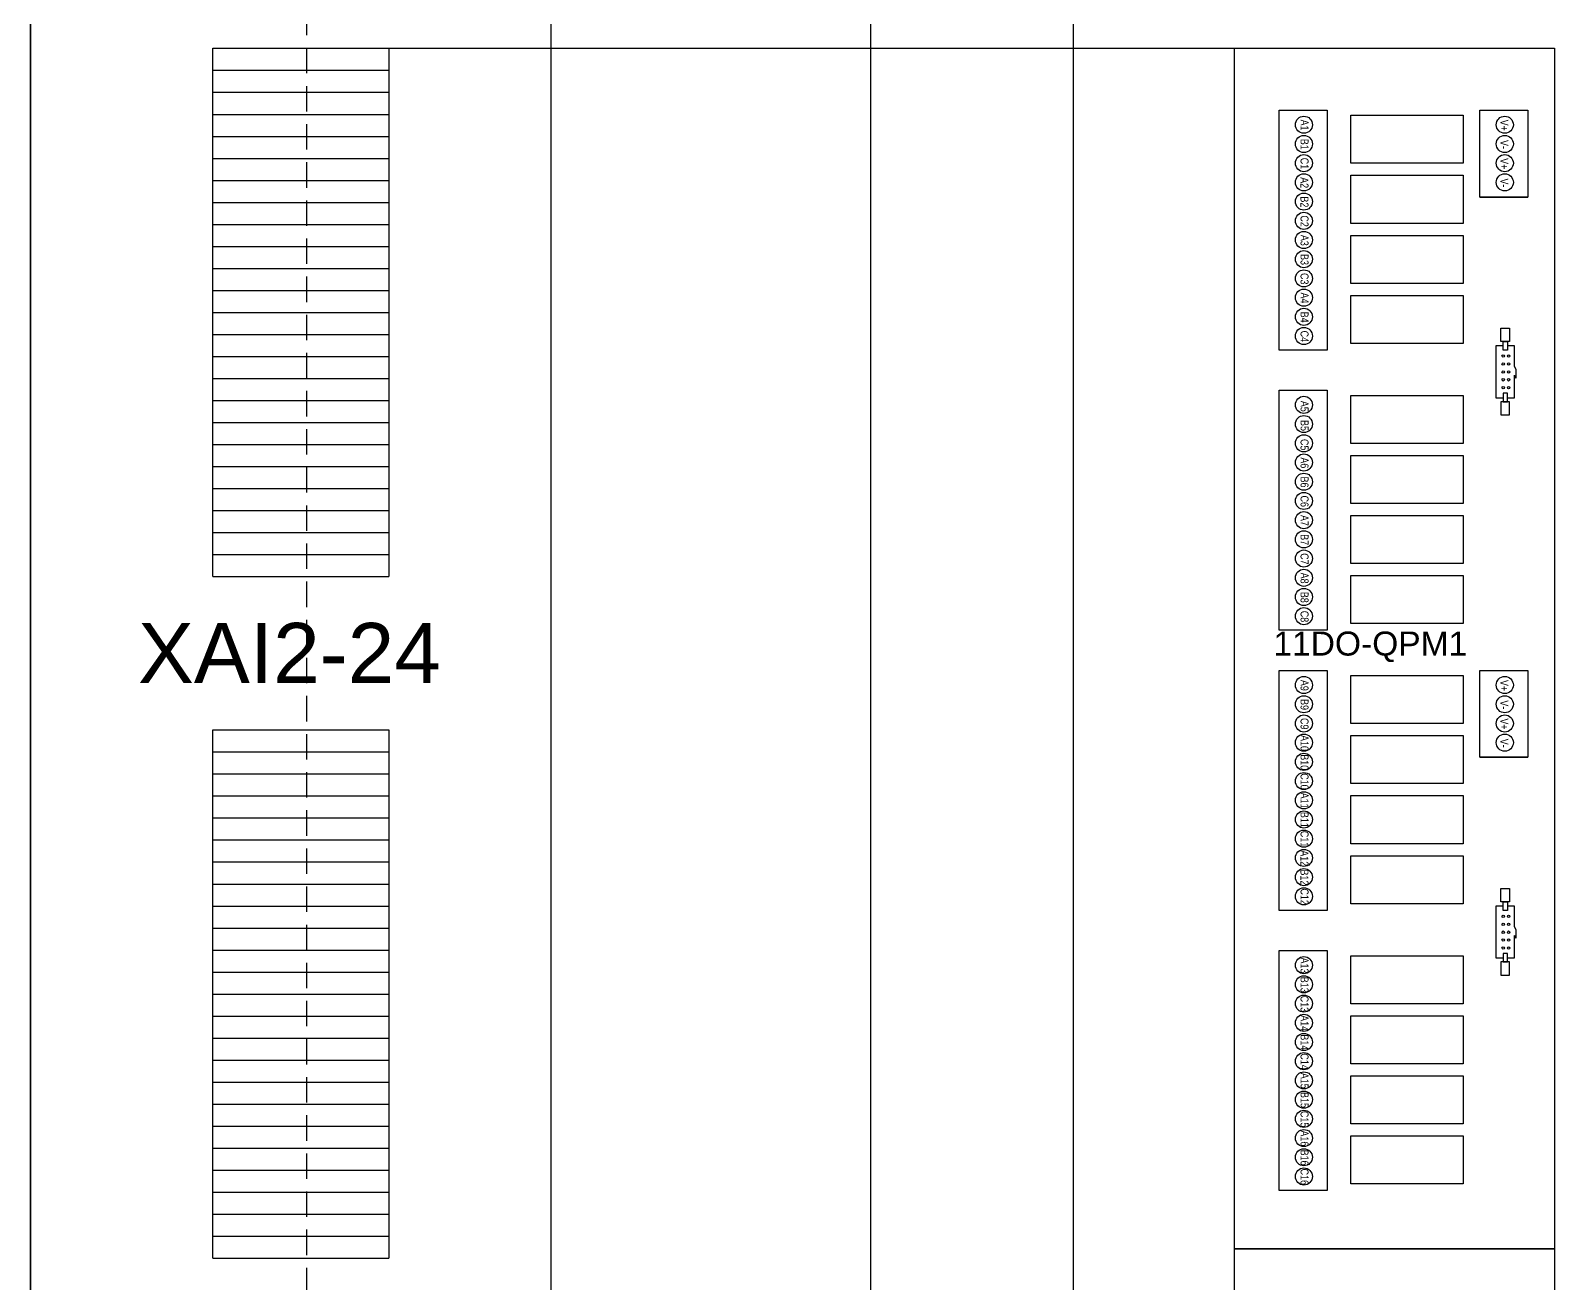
# Model space of a CAD drawing. Extents: x -159874 to -117758, y 9787 to 31117.
# Drawn here: x -149763.4 to -149382.5, y 25127.9 to 25441 of the extents above; entities that cross this region are included whole.
import ezdxf
from ezdxf.enums import TextEntityAlignment as Align

# ---------------------------------------------------------------- set-up
doc = ezdxf.new("R2010")
doc.units = 0
doc.linetypes.add('DASHED2', pattern=[9.525, 6.35, -3.175])
doc.layers.get('0').update_dxf_attribs({"linetype": 'CONTINUOUS'})
doc.styles.add('Arial', font='arial.ttf')

msp = doc.modelspace()

# ---------------------------------------------------------------- linework, layer by layer
at = {"color": 6}
msp.add_line((-149502.73629, 24482.60839), (-149502.73629, 26582.60839), dxfattribs=at)
at = {"color": 4}
for p, q in [((-149553.36129, 24632.60839), (-149553.36129, 26522.60839)), ((-149763.36129, 25942.6084), (-149763.36129, 24782.60839)), ((-149763.36129, 24782.60839), (-149763.36129, 25942.6084)), ((-149633.36129, 25942.6084), (-149633.36129, 24782.60839))]:
    msp.add_line(p, q, dxfattribs=at)
at = {"color": 1, "linetype": 'DASHED2'}
msp.add_line((-149694.29216, 24782.60839), (-149694.29216, 25942.6084), dxfattribs=at)
at = {"color": 0}
for p, q in [((-149717.83086, 25431.06123), (-149717.83086, 25436.56123)), ((-149717.83086, 25436.56123), (-149673.83086, 25436.56123)), ((-149673.83086, 25436.56123), (-149673.83086, 25431.06123)), ((-149717.83086, 25431.06123), (-149673.83086, 25431.06123)), ((-149717.83086, 25431.06123), (-149673.83086, 25431.06123)), ((-149717.83086, 25431.06123), (-149673.83086, 25431.06123)), ((-149717.83086, 25431.06123), (-149673.83086, 25431.06123)), ((-149717.83086, 25425.56123), (-149717.83086, 25431.06123)), ((-149717.83086, 25431.06123), (-149673.83086, 25431.06123)), ((-149673.83086, 25431.06123), (-149673.83086, 25425.56123)), ((-149717.83086, 25425.56123), (-149673.83086, 25425.56123)), ((-149717.83086, 25425.56123), (-149673.83086, 25425.56123)), ((-149717.83086, 25425.56123), (-149673.83086, 25425.56123)), ((-149717.83086, 25425.56123), (-149673.83086, 25425.56123)), ((-149717.83086, 25420.06123), (-149717.83086, 25425.56123)), ((-149717.83086, 25425.56123), (-149673.83086, 25425.56123)), ((-149673.83086, 25425.56123), (-149673.83086, 25420.06123)), ((-149717.83086, 25420.06123), (-149673.83086, 25420.06123)), ((-149717.83086, 25420.06123), (-149673.83086, 25420.06123)), ((-149717.83086, 25420.06123), (-149673.83086, 25420.06123)), ((-149717.83086, 25420.06123), (-149673.83086, 25420.06123)), ((-149717.83086, 25414.56123), (-149717.83086, 25420.06123)), ((-149717.83086, 25420.06123), (-149673.83086, 25420.06123)), ((-149673.83086, 25420.06123), (-149673.83086, 25414.56123)), ((-149717.83086, 25414.56123), (-149673.83086, 25414.56123)), ((-149717.83086, 25414.56123), (-149673.83086, 25414.56123)), ((-149717.83086, 25414.56123), (-149673.83086, 25414.56123)), ((-149717.83086, 25414.56123), (-149673.83086, 25414.56123)), ((-149717.83086, 25409.06123), (-149717.83086, 25414.56123)), ((-149717.83086, 25414.56123), (-149673.83086, 25414.56123)), ((-149673.83086, 25414.56123), (-149673.83086, 25409.06123)), ((-149717.83086, 25409.06123), (-149673.83086, 25409.06123)), ((-149717.83086, 25409.06123), (-149673.83086, 25409.06123)), ((-149717.83086, 25409.06123), (-149673.83086, 25409.06123)), ((-149717.83086, 25409.06123), (-149673.83086, 25409.06123)), ((-149717.83086, 25403.56123), (-149717.83086, 25409.06123)), ((-149717.83086, 25409.06123), (-149673.83086, 25409.06123)), ((-149673.83086, 25409.06123), (-149673.83086, 25403.56123)), ((-149717.83086, 25403.56123), (-149673.83086, 25403.56123)), ((-149717.83086, 25403.56123), (-149673.83086, 25403.56123)), ((-149717.83086, 25403.56123), (-149673.83086, 25403.56123)), ((-149717.83086, 25403.56123), (-149673.83086, 25403.56123)), ((-149717.83086, 25398.06123), (-149717.83086, 25403.56123)), ((-149717.83086, 25403.56123), (-149673.83086, 25403.56123)), ((-149673.83086, 25403.56123), (-149673.83086, 25398.06123)), ((-149717.83086, 25398.06123), (-149673.83086, 25398.06123)), ((-149717.83086, 25398.06123), (-149673.83086, 25398.06123)), ((-149717.83086, 25398.06123), (-149673.83086, 25398.06123)), ((-149717.83086, 25398.06123), (-149673.83086, 25398.06123)), ((-149717.83086, 25392.56123), (-149717.83086, 25398.06123)), ((-149717.83086, 25398.06123), (-149673.83086, 25398.06123)), ((-149673.83086, 25398.06123), (-149673.83086, 25392.56123)), ((-149717.83086, 25392.56123), (-149673.83086, 25392.56123)), ((-149717.83086, 25392.56123), (-149673.83086, 25392.56123)), ((-149717.83086, 25392.56123), (-149673.83086, 25392.56123)), ((-149717.83086, 25392.56123), (-149673.83086, 25392.56123)), ((-149717.83086, 25387.06123), (-149717.83086, 25392.56123)), ((-149717.83086, 25392.56123), (-149673.83086, 25392.56123)), ((-149673.83086, 25392.56123), (-149673.83086, 25387.06123)), ((-149717.83086, 25387.06123), (-149673.83086, 25387.06123)), ((-149717.83086, 25387.06123), (-149673.83086, 25387.06123)), ((-149717.83086, 25387.06123), (-149673.83086, 25387.06123)), ((-149717.83086, 25387.06123), (-149673.83086, 25387.06123)), ((-149717.83086, 25381.56123), (-149717.83086, 25387.06123)), ((-149717.83086, 25387.06123), (-149673.83086, 25387.06123)), ((-149673.83086, 25387.06123), (-149673.83086, 25381.56123)), ((-149717.83086, 25381.56123), (-149673.83086, 25381.56123)), ((-149717.83086, 25381.56123), (-149673.83086, 25381.56123)), ((-149717.83086, 25381.56123), (-149673.83086, 25381.56123)), ((-149717.83086, 25381.56123), (-149673.83086, 25381.56123)), ((-149717.83086, 25376.06123), (-149717.83086, 25381.56123)), ((-149717.83086, 25381.56123), (-149673.83086, 25381.56123)), ((-149673.83086, 25381.56123), (-149673.83086, 25376.06123)), ((-149717.83086, 25376.06123), (-149673.83086, 25376.06123)), ((-149717.83086, 25376.06123), (-149673.83086, 25376.06123)), ((-149717.83086, 25376.06123), (-149673.83086, 25376.06123)), ((-149717.83086, 25376.06123), (-149673.83086, 25376.06123)), ((-149717.83086, 25370.56123), (-149717.83086, 25376.06123)), ((-149717.83086, 25376.06123), (-149673.83086, 25376.06123)), ((-149673.83086, 25376.06123), (-149673.83086, 25370.56123)), ((-149717.83086, 25370.56123), (-149673.83086, 25370.56123)), ((-149717.83086, 25370.56123), (-149673.83086, 25370.56123)), ((-149717.83086, 25370.56123), (-149673.83086, 25370.56123)), ((-149717.83086, 25370.56123), (-149673.83086, 25370.56123)), ((-149717.83086, 25365.06123), (-149717.83086, 25370.56123)), ((-149717.83086, 25370.56123), (-149673.83086, 25370.56123)), ((-149673.83086, 25370.56123), (-149673.83086, 25365.06123)), ((-149717.83086, 25365.06123), (-149673.83086, 25365.06123)), ((-149717.83086, 25365.06123), (-149673.83086, 25365.06123)), ((-149717.83086, 25365.06123), (-149673.83086, 25365.06123)), ((-149717.83086, 25365.06123), (-149673.83086, 25365.06123)), ((-149717.83086, 25359.56123), (-149717.83086, 25365.06123)), ((-149717.83086, 25365.06123), (-149673.83086, 25365.06123)), ((-149673.83086, 25365.06123), (-149673.83086, 25359.56123)), ((-149717.83086, 25359.56123), (-149673.83086, 25359.56123)), ((-149717.83086, 25359.56123), (-149673.83086, 25359.56123)), ((-149717.83086, 25359.56123), (-149673.83086, 25359.56123)), ((-149717.83086, 25359.56123), (-149673.83086, 25359.56123)), ((-149717.83086, 25354.06123), (-149717.83086, 25359.56123)), ((-149717.83086, 25359.56123), (-149673.83086, 25359.56123)), ((-149673.83086, 25359.56123), (-149673.83086, 25354.06123)), ((-149717.83086, 25354.06123), (-149673.83086, 25354.06123)), ((-149717.83086, 25354.06123), (-149673.83086, 25354.06123)), ((-149717.83086, 25354.06123), (-149673.83086, 25354.06123)), ((-149717.83086, 25354.06123), (-149673.83086, 25354.06123)), ((-149717.83086, 25348.56123), (-149717.83086, 25354.06123)), ((-149717.83086, 25354.06123), (-149673.83086, 25354.06123)), ((-149673.83086, 25354.06123), (-149673.83086, 25348.56123)), ((-149717.83086, 25348.56123), (-149673.83086, 25348.56123)), ((-149717.83086, 25348.56123), (-149673.83086, 25348.56123)), ((-149717.83086, 25348.56123), (-149673.83086, 25348.56123)), ((-149717.83086, 25348.56123), (-149673.83086, 25348.56123)), ((-149717.83086, 25343.06123), (-149717.83086, 25348.56123)), ((-149717.83086, 25348.56123), (-149673.83086, 25348.56123)), ((-149673.83086, 25348.56123), (-149673.83086, 25343.06123)), ((-149717.83086, 25343.06123), (-149673.83086, 25343.06123)), ((-149717.83086, 25343.06123), (-149673.83086, 25343.06123)), ((-149717.83086, 25343.06123), (-149673.83086, 25343.06123)), ((-149717.83086, 25343.06123), (-149673.83086, 25343.06123)), ((-149717.83086, 25337.56123), (-149717.83086, 25343.06123)), ((-149717.83086, 25343.06123), (-149673.83086, 25343.06123)), ((-149673.83086, 25343.06123), (-149673.83086, 25337.56123)), ((-149717.83086, 25337.56123), (-149673.83086, 25337.56123)), ((-149717.83086, 25337.56123), (-149673.83086, 25337.56123)), ((-149717.83086, 25337.56123), (-149673.83086, 25337.56123)), ((-149717.83086, 25337.56123), (-149673.83086, 25337.56123)), ((-149717.83086, 25332.06123), (-149717.83086, 25337.56123)), ((-149717.83086, 25337.56123), (-149673.83086, 25337.56123)), ((-149673.83086, 25337.56123), (-149673.83086, 25332.06123)), ((-149717.83086, 25332.06123), (-149673.83086, 25332.06123)), ((-149717.83086, 25332.06123), (-149673.83086, 25332.06123)), ((-149717.83086, 25332.06123), (-149673.83086, 25332.06123)), ((-149717.83086, 25332.06123), (-149673.83086, 25332.06123)), ((-149717.83086, 25326.56123), (-149717.83086, 25332.06123)), ((-149717.83086, 25332.06123), (-149673.83086, 25332.06123)), ((-149673.83086, 25332.06123), (-149673.83086, 25326.56123)), ((-149717.83086, 25326.56123), (-149673.83086, 25326.56123)), ((-149717.83086, 25326.56123), (-149673.83086, 25326.56123)), ((-149717.83086, 25326.56123), (-149673.83086, 25326.56123)), ((-149717.83086, 25326.56123), (-149673.83086, 25326.56123)), ((-149717.83086, 25321.06123), (-149717.83086, 25326.56123)), ((-149717.83086, 25326.56123), (-149673.83086, 25326.56123)), ((-149673.83086, 25326.56123), (-149673.83086, 25321.06123)), ((-149717.83086, 25321.06123), (-149673.83086, 25321.06123)), ((-149717.83086, 25321.06123), (-149673.83086, 25321.06123)), ((-149717.83086, 25321.06123), (-149673.83086, 25321.06123)), ((-149717.83086, 25321.06123), (-149673.83086, 25321.06123)), ((-149717.83086, 25315.56123), (-149717.83086, 25321.06123)), ((-149717.83086, 25321.06123), (-149673.83086, 25321.06123)), ((-149673.83086, 25321.06123), (-149673.83086, 25315.56123)), ((-149717.83086, 25315.56123), (-149673.83086, 25315.56123)), ((-149717.83086, 25315.56123), (-149673.83086, 25315.56123)), ((-149717.83086, 25315.56123), (-149673.83086, 25315.56123)), ((-149717.83086, 25315.56123), (-149673.83086, 25315.56123)), ((-149717.83086, 25310.06123), (-149717.83086, 25315.56123)), ((-149717.83086, 25315.56123), (-149673.83086, 25315.56123)), ((-149673.83086, 25315.56123), (-149673.83086, 25310.06123)), ((-149717.83086, 25310.06123), (-149673.83086, 25310.06123)), ((-149717.83086, 25310.06123), (-149673.83086, 25310.06123)), ((-149717.83086, 25310.06123), (-149673.83086, 25310.06123)), ((-149717.83086, 25310.06123), (-149673.83086, 25310.06123)), ((-149717.83086, 25304.56123), (-149717.83086, 25310.06123)), ((-149717.83086, 25310.06123), (-149673.83086, 25310.06123)), ((-149673.83086, 25310.06123), (-149673.83086, 25304.56123)), ((-149717.83086, 25304.56123), (-149673.83086, 25304.56123)), ((-149717.83086, 25304.56123), (-149673.83086, 25304.56123)), ((-149717.83086, 25304.56123), (-149673.83086, 25304.56123)), ((-149717.83086, 25304.56123), (-149673.83086, 25304.56123)), ((-149717.83086, 25260.74424), (-149717.83086, 25266.24424)), ((-149717.83086, 25266.24424), (-149673.83086, 25266.24424)), ((-149673.83086, 25266.24424), (-149673.83086, 25260.74424)), ((-149717.83086, 25260.74424), (-149673.83086, 25260.74424)), ((-149717.83086, 25260.74424), (-149673.83086, 25260.74424)), ((-149717.83086, 25260.74424), (-149673.83086, 25260.74424)), ((-149717.83086, 25260.74424), (-149673.83086, 25260.74424)), ((-149717.83086, 25255.24424), (-149717.83086, 25260.74424)), ((-149717.83086, 25260.74424), (-149673.83086, 25260.74424)), ((-149673.83086, 25260.74424), (-149673.83086, 25255.24424)), ((-149717.83086, 25255.24424), (-149673.83086, 25255.24424)), ((-149717.83086, 25255.24424), (-149673.83086, 25255.24424)), ((-149717.83086, 25255.24424), (-149673.83086, 25255.24424)), ((-149717.83086, 25255.24424), (-149673.83086, 25255.24424)), ((-149717.83086, 25249.74424), (-149717.83086, 25255.24424)), ((-149717.83086, 25255.24424), (-149673.83086, 25255.24424)), ((-149673.83086, 25255.24424), (-149673.83086, 25249.74424)), ((-149717.83086, 25249.74424), (-149673.83086, 25249.74424)), ((-149717.83086, 25249.74424), (-149673.83086, 25249.74424)), ((-149717.83086, 25249.74424), (-149673.83086, 25249.74424)), ((-149717.83086, 25249.74424), (-149673.83086, 25249.74424)), ((-149717.83086, 25244.24424), (-149717.83086, 25249.74424)), ((-149717.83086, 25249.74424), (-149673.83086, 25249.74424)), ((-149673.83086, 25249.74424), (-149673.83086, 25244.24424)), ((-149717.83086, 25244.24424), (-149673.83086, 25244.24424)), ((-149717.83086, 25244.24424), (-149673.83086, 25244.24424)), ((-149717.83086, 25244.24424), (-149673.83086, 25244.24424)), ((-149717.83086, 25244.24424), (-149673.83086, 25244.24424)), ((-149717.83086, 25238.74424), (-149717.83086, 25244.24424)), ((-149717.83086, 25244.24424), (-149673.83086, 25244.24424)), ((-149673.83086, 25244.24424), (-149673.83086, 25238.74424)), ((-149717.83086, 25238.74424), (-149673.83086, 25238.74424)), ((-149717.83086, 25238.74424), (-149673.83086, 25238.74424)), ((-149717.83086, 25238.74424), (-149673.83086, 25238.74424)), ((-149717.83086, 25238.74424), (-149673.83086, 25238.74424)), ((-149717.83086, 25233.24424), (-149717.83086, 25238.74424)), ((-149717.83086, 25238.74424), (-149673.83086, 25238.74424)), ((-149673.83086, 25238.74424), (-149673.83086, 25233.24424)), ((-149717.83086, 25233.24424), (-149673.83086, 25233.24424)), ((-149717.83086, 25233.24424), (-149673.83086, 25233.24424)), ((-149717.83086, 25233.24424), (-149673.83086, 25233.24424)), ((-149717.83086, 25233.24424), (-149673.83086, 25233.24424)), ((-149717.83086, 25227.74424), (-149717.83086, 25233.24424)), ((-149717.83086, 25233.24424), (-149673.83086, 25233.24424)), ((-149673.83086, 25233.24424), (-149673.83086, 25227.74424)), ((-149717.83086, 25227.74424), (-149673.83086, 25227.74424)), ((-149717.83086, 25227.74424), (-149673.83086, 25227.74424)), ((-149717.83086, 25227.74424), (-149673.83086, 25227.74424)), ((-149717.83086, 25227.74424), (-149673.83086, 25227.74424)), ((-149717.83086, 25222.24424), (-149717.83086, 25227.74424)), ((-149717.83086, 25227.74424), (-149673.83086, 25227.74424)), ((-149673.83086, 25227.74424), (-149673.83086, 25222.24424)), ((-149717.83086, 25222.24424), (-149673.83086, 25222.24424)), ((-149717.83086, 25222.24424), (-149673.83086, 25222.24424)), ((-149717.83086, 25222.24424), (-149673.83086, 25222.24424)), ((-149717.83086, 25222.24424), (-149673.83086, 25222.24424)), ((-149717.83086, 25216.74424), (-149717.83086, 25222.24424)), ((-149717.83086, 25222.24424), (-149673.83086, 25222.24424)), ((-149673.83086, 25222.24424), (-149673.83086, 25216.74424)), ((-149717.83086, 25216.74424), (-149673.83086, 25216.74424)), ((-149717.83086, 25216.74424), (-149673.83086, 25216.74424)), ((-149717.83086, 25216.74424), (-149673.83086, 25216.74424)), ((-149717.83086, 25216.74424), (-149673.83086, 25216.74424)), ((-149717.83086, 25211.24424), (-149717.83086, 25216.74424)), ((-149717.83086, 25216.74424), (-149673.83086, 25216.74424)), ((-149673.83086, 25216.74424), (-149673.83086, 25211.24424)), ((-149717.83086, 25211.24424), (-149673.83086, 25211.24424)), ((-149717.83086, 25211.24424), (-149673.83086, 25211.24424)), ((-149717.83086, 25211.24424), (-149673.83086, 25211.24424)), ((-149717.83086, 25211.24424), (-149673.83086, 25211.24424)), ((-149717.83086, 25205.74424), (-149717.83086, 25211.24424)), ((-149717.83086, 25211.24424), (-149673.83086, 25211.24424)), ((-149673.83086, 25211.24424), (-149673.83086, 25205.74424)), ((-149717.83086, 25205.74424), (-149673.83086, 25205.74424)), ((-149717.83086, 25205.74424), (-149673.83086, 25205.74424)), ((-149717.83086, 25205.74424), (-149673.83086, 25205.74424)), ((-149717.83086, 25205.74424), (-149673.83086, 25205.74424)), ((-149717.83086, 25200.24424), (-149717.83086, 25205.74424)), ((-149717.83086, 25205.74424), (-149673.83086, 25205.74424)), ((-149673.83086, 25205.74424), (-149673.83086, 25200.24424)), ((-149717.83086, 25200.24424), (-149673.83086, 25200.24424)), ((-149717.83086, 25200.24424), (-149673.83086, 25200.24424)), ((-149717.83086, 25200.24424), (-149673.83086, 25200.24424)), ((-149717.83086, 25200.24424), (-149673.83086, 25200.24424)), ((-149717.83086, 25194.74424), (-149717.83086, 25200.24424)), ((-149717.83086, 25200.24424), (-149673.83086, 25200.24424)), ((-149673.83086, 25200.24424), (-149673.83086, 25194.74424)), ((-149717.83086, 25194.74424), (-149673.83086, 25194.74424)), ((-149717.83086, 25194.74424), (-149673.83086, 25194.74424)), ((-149717.83086, 25194.74424), (-149673.83086, 25194.74424)), ((-149717.83086, 25194.74424), (-149673.83086, 25194.74424)), ((-149717.83086, 25189.24424), (-149717.83086, 25194.74424)), ((-149717.83086, 25194.74424), (-149673.83086, 25194.74424)), ((-149673.83086, 25194.74424), (-149673.83086, 25189.24424)), ((-149717.83086, 25189.24424), (-149673.83086, 25189.24424)), ((-149717.83086, 25189.24424), (-149673.83086, 25189.24424)), ((-149717.83086, 25189.24424), (-149673.83086, 25189.24424)), ((-149717.83086, 25189.24424), (-149673.83086, 25189.24424)), ((-149717.83086, 25183.74424), (-149717.83086, 25189.24424)), ((-149717.83086, 25189.24424), (-149673.83086, 25189.24424)), ((-149673.83086, 25189.24424), (-149673.83086, 25183.74424)), ((-149717.83086, 25183.74424), (-149673.83086, 25183.74424)), ((-149717.83086, 25183.74424), (-149673.83086, 25183.74424)), ((-149717.83086, 25183.74424), (-149673.83086, 25183.74424)), ((-149717.83086, 25183.74424), (-149673.83086, 25183.74424)), ((-149717.83086, 25178.24424), (-149717.83086, 25183.74424)), ((-149717.83086, 25183.74424), (-149673.83086, 25183.74424)), ((-149673.83086, 25183.74424), (-149673.83086, 25178.24424)), ((-149717.83086, 25178.24424), (-149673.83086, 25178.24424)), ((-149717.83086, 25178.24424), (-149673.83086, 25178.24424)), ((-149717.83086, 25178.24424), (-149673.83086, 25178.24424)), ((-149717.83086, 25178.24424), (-149673.83086, 25178.24424)), ((-149717.83086, 25172.74424), (-149717.83086, 25178.24424)), ((-149717.83086, 25178.24424), (-149673.83086, 25178.24424)), ((-149673.83086, 25178.24424), (-149673.83086, 25172.74424)), ((-149717.83086, 25172.74424), (-149673.83086, 25172.74424)), ((-149717.83086, 25172.74424), (-149673.83086, 25172.74424)), ((-149717.83086, 25172.74424), (-149673.83086, 25172.74424)), ((-149717.83086, 25172.74424), (-149673.83086, 25172.74424)), ((-149717.83086, 25167.24424), (-149717.83086, 25172.74424)), ((-149717.83086, 25172.74424), (-149673.83086, 25172.74424)), ((-149673.83086, 25172.74424), (-149673.83086, 25167.24424)), ((-149717.83086, 25167.24424), (-149673.83086, 25167.24424)), ((-149717.83086, 25167.24424), (-149673.83086, 25167.24424)), ((-149717.83086, 25167.24424), (-149673.83086, 25167.24424)), ((-149717.83086, 25167.24424), (-149673.83086, 25167.24424)), ((-149717.83086, 25161.74424), (-149717.83086, 25167.24424)), ((-149717.83086, 25167.24424), (-149673.83086, 25167.24424)), ((-149673.83086, 25167.24424), (-149673.83086, 25161.74424)), ((-149717.83086, 25161.74424), (-149673.83086, 25161.74424)), ((-149717.83086, 25161.74424), (-149673.83086, 25161.74424)), ((-149717.83086, 25161.74424), (-149673.83086, 25161.74424)), ((-149717.83086, 25161.74424), (-149673.83086, 25161.74424)), ((-149717.83086, 25156.24424), (-149717.83086, 25161.74424)), ((-149717.83086, 25161.74424), (-149673.83086, 25161.74424)), ((-149673.83086, 25161.74424), (-149673.83086, 25156.24424)), ((-149717.83086, 25156.24424), (-149673.83086, 25156.24424)), ((-149717.83086, 25156.24424), (-149673.83086, 25156.24424)), ((-149717.83086, 25156.24424), (-149673.83086, 25156.24424)), ((-149717.83086, 25156.24424), (-149673.83086, 25156.24424)), ((-149717.83086, 25150.74424), (-149717.83086, 25156.24424)), ((-149717.83086, 25156.24424), (-149673.83086, 25156.24424)), ((-149673.83086, 25156.24424), (-149673.83086, 25150.74424)), ((-149717.83086, 25150.74424), (-149673.83086, 25150.74424)), ((-149717.83086, 25150.74424), (-149673.83086, 25150.74424)), ((-149717.83086, 25150.74424), (-149673.83086, 25150.74424)), ((-149717.83086, 25150.74424), (-149673.83086, 25150.74424)), ((-149717.83086, 25145.24424), (-149717.83086, 25150.74424)), ((-149717.83086, 25150.74424), (-149673.83086, 25150.74424)), ((-149673.83086, 25150.74424), (-149673.83086, 25145.24424)), ((-149717.83086, 25145.24424), (-149673.83086, 25145.24424)), ((-149717.83086, 25145.24424), (-149673.83086, 25145.24424)), ((-149717.83086, 25145.24424), (-149673.83086, 25145.24424)), ((-149717.83086, 25145.24424), (-149673.83086, 25145.24424)), ((-149717.83086, 25139.74424), (-149717.83086, 25145.24424)), ((-149717.83086, 25145.24424), (-149673.83086, 25145.24424)), ((-149673.83086, 25145.24424), (-149673.83086, 25139.74424)), ((-149717.83086, 25139.74424), (-149673.83086, 25139.74424)), ((-149717.83086, 25139.74424), (-149673.83086, 25139.74424)), ((-149717.83086, 25139.74424), (-149673.83086, 25139.74424)), ((-149717.83086, 25139.74424), (-149673.83086, 25139.74424)), ((-149717.83086, 25134.24424), (-149717.83086, 25139.74424)), ((-149717.83086, 25139.74424), (-149673.83086, 25139.74424)), ((-149673.83086, 25139.74424), (-149673.83086, 25134.24424)), ((-149717.83086, 25134.24424), (-149673.83086, 25134.24424)), ((-149717.83086, 25134.24424), (-149673.83086, 25134.24424)), ((-149717.83086, 25134.24424), (-149673.83086, 25134.24424)), ((-149717.83086, 25134.24424), (-149673.83086, 25134.24424))]:
    msp.add_line(p, q, dxfattribs=at)
at = {"color": 30}
msp.add_line((-149673.83086, 25436.56123), (-149462.54078, 25436.56123), dxfattribs=at)
for p, q in [((-149401.17267, 25399.40484), (-149389.17267, 25399.40484)), ((-149397.13781, 25362.31852), (-149395.36894, 25362.31852)), ((-149397.13781, 25349.17682), (-149397.13781, 25362.31852)), ((-149394.26273, 25362.31852), (-149392.58335, 25362.31852)), ((-149392.58335, 25362.31852), (-149392.58335, 25357.12929)), ((-149392.58335, 25357.12929), (-149392.24298, 25356.38866)), ((-149392.24298, 25356.38866), (-149392.24298, 25354.17568)), ((-149392.58335, 25354.91631), (-149392.58335, 25349.17682)), ((-149392.58335, 25354.91631), (-149392.24298, 25354.17568)), ((-149395.36964, 25349.17682), (-149397.13781, 25349.17682)), ((-149392.58335, 25349.17682), (-149394.26343, 25349.17682)), ((-149401.17267, 25259.40484), (-149389.17267, 25259.40484)), ((-149397.13781, 25222.31852), (-149395.36894, 25222.31852)), ((-149397.13781, 25209.17682), (-149397.13781, 25222.31852)), ((-149394.26273, 25222.31852), (-149392.58335, 25222.31852)), ((-149392.58335, 25222.31852), (-149392.58335, 25217.12929)), ((-149392.58335, 25217.12929), (-149392.24298, 25216.38866)), ((-149392.58335, 25214.91631), (-149392.58335, 25209.17682)), ((-149392.58335, 25214.91631), (-149392.24298, 25214.17568)), ((-149392.24298, 25216.38866), (-149392.24298, 25214.17568)), ((-149395.36964, 25209.17682), (-149397.13781, 25209.17682)), ((-149392.58335, 25209.17682), (-149394.26343, 25209.17682))]:
    msp.add_line(p, q)
for points in [[(-149462.54078, 25436.56123), (-149382.54078, 25436.56123), (-149382.54078, 25136.56123), (-149462.54078, 25136.56123)], [(-149451.36691, 25421.13206), (-149439.36691, 25421.13206), (-149439.36691, 25361.13206), (-149451.36691, 25361.13206)], [(-149433.40436, 25419.82366), (-149405.40436, 25419.82366), (-149405.40436, 25407.82366), (-149433.40436, 25407.82366)], [(-149401.17267, 25421.13206), (-149389.17267, 25421.13206), (-149389.17267, 25399.40484), (-149401.17267, 25399.40484)], [(-149433.40436, 25404.82366), (-149405.40436, 25404.82366), (-149405.40436, 25392.82366), (-149433.40436, 25392.82366)], [(-149433.40436, 25389.82366), (-149405.40436, 25389.82366), (-149405.40436, 25377.82366), (-149433.40436, 25377.82366)], [(-149433.40436, 25374.82366), (-149405.40436, 25374.82366), (-149405.40436, 25362.82366), (-149433.40436, 25362.82366)], [(-149393.79529, 25363.3094), (-149395.94489, 25363.3094), (-149395.94489, 25366.61958), (-149393.79529, 25366.61958)], [(-149395.36894, 25363.3094), (-149394.26273, 25363.3094), (-149394.26273, 25361.14629), (-149395.36894, 25361.14629)], [(-149451.36691, 25351.13206), (-149439.36691, 25351.13206), (-149439.36691, 25291.13206), (-149451.36691, 25291.13206)], [(-149433.40436, 25349.82366), (-149405.40436, 25349.82366), (-149405.40436, 25337.82366), (-149433.40436, 25337.82366)], [(-149393.79599, 25348.25754), (-149395.94558, 25348.25754), (-149395.94558, 25344.94736), (-149393.79599, 25344.94736)], [(-149395.36964, 25348.25754), (-149394.26343, 25348.25754), (-149394.26343, 25350.42065), (-149395.36964, 25350.42065)], [(-149433.40436, 25334.82366), (-149405.40436, 25334.82366), (-149405.40436, 25322.82366), (-149433.40436, 25322.82366)], [(-149433.40436, 25319.82366), (-149405.40436, 25319.82366), (-149405.40436, 25307.82366), (-149433.40436, 25307.82366)], [(-149433.40436, 25304.82366), (-149405.40436, 25304.82366), (-149405.40436, 25292.82366), (-149433.40436, 25292.82366)], [(-149451.36691, 25281.13206), (-149439.36691, 25281.13206), (-149439.36691, 25221.13206), (-149451.36691, 25221.13206)], [(-149433.40436, 25279.82366), (-149405.40436, 25279.82366), (-149405.40436, 25267.82366), (-149433.40436, 25267.82366)], [(-149401.17267, 25281.13206), (-149389.17267, 25281.13206), (-149389.17267, 25259.40484), (-149401.17267, 25259.40484)], [(-149433.40436, 25264.82366), (-149405.40436, 25264.82366), (-149405.40436, 25252.82366), (-149433.40436, 25252.82366)], [(-149433.40436, 25249.82366), (-149405.40436, 25249.82366), (-149405.40436, 25237.82366), (-149433.40436, 25237.82366)], [(-149433.40436, 25234.82366), (-149405.40436, 25234.82366), (-149405.40436, 25222.82366), (-149433.40436, 25222.82366)], [(-149393.79529, 25223.3094), (-149395.94489, 25223.3094), (-149395.94489, 25226.61958), (-149393.79529, 25226.61958)], [(-149395.36894, 25223.3094), (-149394.26273, 25223.3094), (-149394.26273, 25221.14629), (-149395.36894, 25221.14629)], [(-149451.36691, 25211.13206), (-149439.36691, 25211.13206), (-149439.36691, 25151.13206), (-149451.36691, 25151.13206)], [(-149395.36964, 25208.25754), (-149394.26343, 25208.25754), (-149394.26343, 25210.42065), (-149395.36964, 25210.42065)], [(-149433.40436, 25209.82366), (-149405.40436, 25209.82366), (-149405.40436, 25197.82366), (-149433.40436, 25197.82366)], [(-149393.79599, 25208.25754), (-149395.94558, 25208.25754), (-149395.94558, 25204.94736), (-149393.79599, 25204.94736)], [(-149433.40436, 25194.82366), (-149405.40436, 25194.82366), (-149405.40436, 25182.82366), (-149433.40436, 25182.82366)], [(-149433.40436, 25179.82366), (-149405.40436, 25179.82366), (-149405.40436, 25167.82366), (-149433.40436, 25167.82366)], [(-149433.40436, 25164.82366), (-149405.40436, 25164.82366), (-149405.40436, 25152.82366), (-149433.40436, 25152.82366)], [(-149462.54078, 25136.56123), (-149382.54078, 25136.56123), (-149382.54078, 24836.56123), (-149462.54078, 24836.56123)]]:
    msp.add_lwpolyline(points, close=True)
for centre, radius in [((-149445.16484, 25417.46351), 2.13985), ((-149394.9706, 25417.46351), 2.13985), ((-149445.16484, 25412.66351), 2.13985), ((-149394.9706, 25412.66351), 2.13985), ((-149445.16484, 25407.86351), 2.13985), ((-149394.9706, 25407.86351), 2.13985), ((-149445.16484, 25403.06351), 2.13985), ((-149394.9706, 25403.06351), 2.13985), ((-149445.16484, 25398.26351), 2.13985), ((-149445.16484, 25393.46351), 2.13985), ((-149445.16484, 25388.66351), 2.13985), ((-149445.16484, 25383.86351), 2.13985), ((-149445.16484, 25379.06351), 2.13985), ((-149445.16484, 25374.26351), 2.13985), ((-149445.16484, 25369.46351), 2.13985), ((-149445.16484, 25364.66351), 2.13985), ((-149395.36894, 25359.66971), 0.29687), ((-149394.02762, 25359.66971), 0.29687), ((-149395.36894, 25357.68804), 0.29687), ((-149395.36894, 25355.70637), 0.29687), ((-149394.02762, 25357.68804), 0.29687), ((-149394.02762, 25355.70637), 0.29687), ((-149395.36894, 25353.7247), 0.29687), ((-149395.36894, 25351.74303), 0.29687), ((-149394.02762, 25353.7247), 0.29687), ((-149394.02762, 25351.74303), 0.29687), ((-149445.16484, 25347.46351), 2.13985), ((-149445.16484, 25342.66351), 2.13985), ((-149445.16484, 25337.86351), 2.13985), ((-149445.16484, 25333.06351), 2.13985), ((-149445.16484, 25328.26351), 2.13985), ((-149445.16484, 25323.46351), 2.13985), ((-149445.16484, 25318.66351), 2.13985), ((-149445.16484, 25313.86351), 2.13985), ((-149445.16484, 25309.06351), 2.13985), ((-149445.16484, 25304.26351), 2.13985), ((-149445.16484, 25299.46351), 2.13985), ((-149445.16484, 25294.66351), 2.13985), ((-149445.16484, 25277.46351), 2.13985), ((-149394.9706, 25277.46351), 2.13985), ((-149445.16484, 25272.66351), 2.13985), ((-149394.9706, 25272.66351), 2.13985), ((-149445.16484, 25267.86351), 2.13985), ((-149394.9706, 25267.86351), 2.13985), ((-149445.16484, 25263.06351), 2.13985), ((-149394.9706, 25263.06351), 2.13985), ((-149445.16484, 25258.26351), 2.13985), ((-149445.16484, 25253.46351), 2.13985), ((-149445.16484, 25248.66351), 2.13985), ((-149445.16484, 25243.86351), 2.13985), ((-149445.16484, 25239.06351), 2.13985), ((-149445.16484, 25234.26351), 2.13985), ((-149445.16484, 25229.46351), 2.13985), ((-149445.16484, 25224.66351), 2.13985), ((-149395.36894, 25219.66971), 0.29687), ((-149395.36894, 25217.68804), 0.29687), ((-149394.02762, 25219.66971), 0.29687), ((-149394.02762, 25217.68804), 0.29687), ((-149395.36894, 25215.70637), 0.29687), ((-149394.02762, 25215.70637), 0.29687), ((-149395.36894, 25213.7247), 0.29687), ((-149395.36894, 25211.74303), 0.29687), ((-149394.02762, 25213.7247), 0.29687), ((-149394.02762, 25211.74303), 0.29687), ((-149445.16484, 25207.46351), 2.13985), ((-149445.16484, 25202.66351), 2.13985), ((-149445.16484, 25197.86351), 2.13985), ((-149445.16484, 25193.06351), 2.13985), ((-149445.16484, 25188.26351), 2.13985), ((-149445.16484, 25183.46351), 2.13985), ((-149445.16484, 25178.66351), 2.13985), ((-149445.16484, 25173.86351), 2.13985), ((-149445.16484, 25169.06351), 2.13985), ((-149445.16484, 25164.26351), 2.13985), ((-149445.16484, 25159.46351), 2.13985), ((-149445.16484, 25154.66351), 2.13985)]:
    msp.add_circle(centre, radius)

# ---------------------------------------------------------------- texts
at = {"color": 0, "style": 'Arial', "width": 0.8}
for s, p in [('A1', (-149445.00199, 25417.38314)), ('V+', (-149395.07959, 25417.32739)), ('B1', (-149445.00199, 25412.58314)), ('V-', (-149395.07959, 25412.52739)), ('C1', (-149445.00199, 25407.78314)), ('V+', (-149395.07959, 25407.72739)), ('A2', (-149445.00199, 25402.98314)), ('V-', (-149395.07959, 25402.92739)), ('B2', (-149445.00199, 25398.18314)), ('C2', (-149445.00199, 25393.38314)), ('A3', (-149445.00199, 25388.58314)), ('B3', (-149445.00199, 25383.78314)), ('C3', (-149445.00199, 25378.98314)), ('A4', (-149445.00199, 25374.18314)), ('B4', (-149445.00199, 25369.38314)), ('C4', (-149445.00199, 25364.58314)), ('A5', (-149445.00199, 25347.1108)), ('B5', (-149445.00199, 25342.3108)), ('C5', (-149445.00199, 25337.5108)), ('A6', (-149445.00199, 25332.98314)), ('B6', (-149445.00199, 25328.18314)), ('C6', (-149445.00199, 25323.38314)), ('A7', (-149445.00199, 25318.58314)), ('B7', (-149445.00199, 25313.78314)), ('C7', (-149445.00199, 25308.98314)), ('A8', (-149445.00199, 25304.18314)), ('B8', (-149445.00199, 25299.38314)), ('C8', (-149445.00199, 25294.58314)), ('A9', (-149445.00199, 25277.38314)), ('V+', (-149395.07959, 25277.32739)), ('B9', (-149445.00199, 25272.58314)), ('V-', (-149395.07959, 25272.52739)), ('C9', (-149445.00199, 25267.78314)), ('V+', (-149395.07959, 25267.72739)), ('A10', (-149445.00199, 25262.97111)), ('V-', (-149395.07959, 25262.92739)), ('B10', (-149445.00199, 25258.17111)), ('C10', (-149445.00199, 25253.37111)), ('A11', (-149445.00199, 25248.58314)), ('B11', (-149445.00199, 25243.78314)), ('C11', (-149445.00199, 25238.98314)), ('A12', (-149445.00199, 25234.18314)), ('B12', (-149445.00199, 25229.38314)), ('C12', (-149445.00199, 25224.58314)), ('A13', (-149445.00199, 25207.38314)), ('B13', (-149445.00199, 25202.58314)), ('C13', (-149445.00199, 25197.78314)), ('A14', (-149445.00199, 25192.98314)), ('B14', (-149445.00199, 25188.18314)), ('C14', (-149445.00199, 25183.38314)), ('A15', (-149445.00199, 25178.58314)), ('B15', (-149445.00199, 25173.78314)), ('C15', (-149445.00199, 25168.98314)), ('A16', (-149445.00199, 25164.18314)), ('B16', (-149445.00199, 25159.38314)), ('C16', (-149445.00199, 25154.58314))]:
    msp.add_text(s, height=2, rotation=270, dxfattribs=at).set_placement(p, align=Align.MIDDLE)
at = {"color": 0, "style": 'Arial'}
for s, height, p in [('XAI2-24', 15, (-149698.64979, 25285.58772)), ('11DO-QPM1', 6, (-149428.5651, 25287.04598))]:
    msp.add_text(s, height=height, dxfattribs=at).set_placement(p, align=Align.MIDDLE)

doc.saveas('drawing.dxf')
